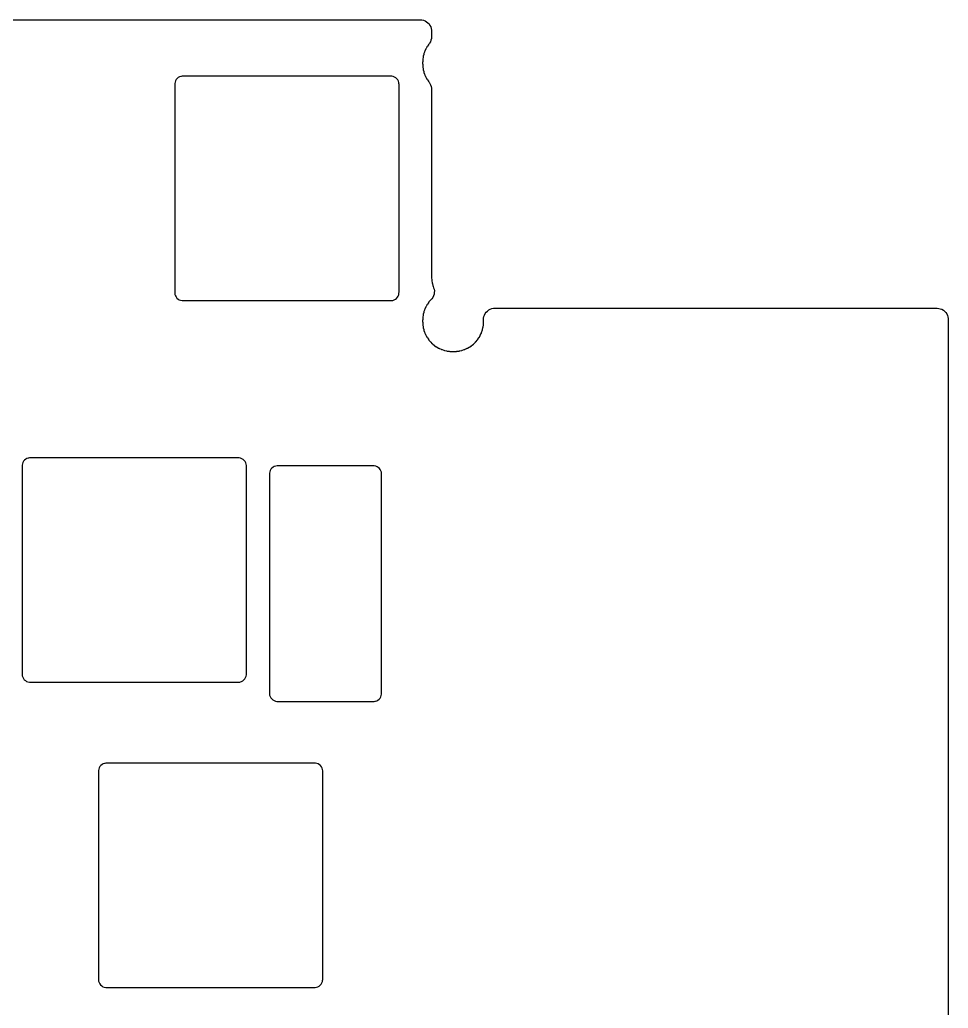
# Model space of a CAD drawing. Header units: millimetres. Extents: x 19 to 338, y -164 to -35.
# Drawn here: x 279.6 to 337.5, y -100.7 to -39 of the extents above; entities that cross this region are included whole.
import ezdxf

# ---------------------------------------------------------------- set-up
doc = ezdxf.new("R2010")
doc.units = ezdxf.units.MM
doc.layers.add('Edge.Cuts', color=254, linetype='CONTINUOUS', true_color=0xd0d2cd)

msp = doc.modelspace()

# ---------------------------------------------------------------- linework, layer by layer
at = {"layer": 'Edge.Cuts', "linetype": 'CONTINUOUS'}
for p, q in [((258.461785, -39), (304.55, -39)), ((304.55, -39), (304.65433, -39.007818)), ((304.65433, -39.007818), (304.756329, -39.031099)), ((304.756329, -39.031099), (304.853719, -39.069322)), ((304.853719, -39.069322), (304.944324, -39.121633)), ((304.944324, -39.121633), (305.026121, -39.186864)), ((305.026121, -39.186864), (305.097282, -39.263557)), ((305.097282, -39.263557), (305.156218, -39.35)), ((305.156218, -39.35), (305.201612, -39.444261)), ((305.201612, -39.444261), (305.23245, -39.544235)), ((305.23245, -39.544235), (305.248043, -39.647689)), ((305.25, -40.070032), (305.242182, -40.174362)), ((305.248043, -39.647689), (305.25, -39.7)), ((305.25, -39.7), (305.25, -40.070032)), ((304.961914, -40.70336), (304.909131, -40.798123)), ((304.970102, -40.689427), (304.961914, -40.70336)), ((304.98591, -40.663896), (304.970102, -40.689427)), ((304.994729, -40.650361), (304.98591, -40.663896)), ((305.056038, -40.560862), (304.994729, -40.650361)), ((305.065472, -40.547751), (305.056038, -40.560862)), ((305.083563, -40.523795), (305.065472, -40.547751)), ((305.098624, -40.504781), (305.083563, -40.523795)), ((305.128367, -40.464356), (305.098218, -40.50446)), ((305.098218, -40.50446), (305.098624, -40.504781)), ((305.180678, -40.373751), (305.128367, -40.464356)), ((305.218901, -40.276361), (305.180678, -40.373751)), ((305.242182, -40.174362), (305.218901, -40.276361)), ((304.729789, -41.325025), (304.727191, -41.34095)), ((304.735309, -41.295498), (304.729789, -41.325025)), ((304.738637, -41.27972), (304.735309, -41.295498)), ((304.763486, -41.174067), (304.738637, -41.27972)), ((304.76754, -41.158457), (304.763486, -41.174067)), ((304.775752, -41.129596), (304.76754, -41.158457)), ((304.780542, -41.114125), (304.775752, -41.129596)), ((304.815008, -41.011291), (304.780542, -41.114125)), ((304.820502, -40.996076), (304.815008, -41.011291)), ((304.831345, -40.968089), (304.820502, -40.996076)), ((304.837529, -40.95316), (304.831345, -40.968089)), ((304.881361, -40.853891), (304.837529, -40.95316)), ((304.888199, -40.839324), (304.881361, -40.853891)), ((304.901591, -40.812428), (304.888199, -40.839324)), ((304.909131, -40.798123), (304.901591, -40.812428)), ((304.700093, -41.657527), (304.700001, -41.665562)), ((304.700001, -41.665562), (304.700001, -41.734436)), ((304.700001, -41.734436), (304.700093, -41.742471)), ((304.700442, -41.642462), (304.700093, -41.657527)), ((304.700093, -41.742471), (304.700442, -41.757536)), ((304.70072, -41.634433), (304.700442, -41.642462)), ((304.700442, -41.757536), (304.70072, -41.765565)), ((304.70645, -41.510495), (304.70072, -41.634433)), ((304.70072, -41.765565), (304.70645, -41.889503)), ((304.707573, -41.494325), (304.70645, -41.510495)), ((304.70645, -41.889503), (304.707573, -41.905673)), ((304.710339, -41.464464), (304.707573, -41.494325)), ((304.707573, -41.905673), (304.710339, -41.935534)), ((304.712201, -41.448418), (304.710339, -41.464464)), ((304.710339, -41.935534), (304.712201, -41.95158)), ((304.727191, -41.34095), (304.712201, -41.448418)), ((289.615602, -42.539175), (289.53035, -42.566877)), ((289.615712, -42.539149), (289.615602, -42.539175)), ((289.619615, -42.538259), (289.615712, -42.539149)), ((289.697149, -42.526878), (289.619615, -42.538259)), ((289.708216, -42.526132), (289.697149, -42.526878)), ((289.741843, -42.525), (289.708216, -42.526132)), ((302.702548, -42.525), (289.741843, -42.525)), ((302.747359, -42.527012), (302.702548, -42.525)), ((302.768174, -42.528885), (302.747359, -42.527012)), ((302.856373, -42.544889), (302.768174, -42.528885)), ((302.940297, -42.576385), (302.856373, -42.544889)), ((304.712201, -41.95158), (304.727191, -42.059048)), ((304.727191, -42.059048), (304.729789, -42.074973)), ((304.729789, -42.074973), (304.735309, -42.1045)), ((304.735309, -42.1045), (304.738637, -42.120278)), ((304.738637, -42.120278), (304.763486, -42.225931)), ((304.763486, -42.225931), (304.76754, -42.241541)), ((304.76754, -42.241541), (304.775752, -42.270402)), ((304.775752, -42.270402), (304.780542, -42.285873)), ((304.780542, -42.285873), (304.815008, -42.388707)), ((304.815008, -42.388707), (304.820502, -42.403922)), ((304.820502, -42.403922), (304.831345, -42.431909)), ((304.831345, -42.431909), (304.837529, -42.446838)), ((304.837529, -42.446838), (304.881361, -42.546107)), ((304.881361, -42.546107), (304.888199, -42.560674)), ((289.227012, -43.002644), (289.225, -43.047452)), ((289.225, -43.047452), (289.225, -56.008157)), ((289.228885, -42.981828), (289.227012, -43.002644)), ((289.244889, -42.893628), (289.228885, -42.981828)), ((289.276384, -42.809704), (289.244889, -42.893628)), ((289.322358, -42.732753), (289.276384, -42.809704)), ((289.381334, -42.665246), (289.322358, -42.732753)), ((289.451415, -42.609356), (289.381334, -42.665246)), ((289.53035, -42.566877), (289.451415, -42.609356)), ((303.017248, -42.622359), (302.940297, -42.576385)), ((303.084754, -42.681335), (303.017248, -42.622359)), ((303.140645, -42.751417), (303.084754, -42.681335)), ((303.183123, -42.830352), (303.140645, -42.751417)), ((303.210825, -42.915604), (303.183123, -42.830352)), ((303.21085, -42.915712), (303.210825, -42.915604)), ((303.21174, -42.919615), (303.21085, -42.915712)), ((303.223118, -42.997101), (303.21174, -42.919615)), ((303.223865, -43.008167), (303.223118, -42.997101)), ((303.225, -43.041842), (303.223865, -43.008167)), ((303.225, -56.002547), (303.225, -43.041842)), ((304.888199, -42.560674), (304.901591, -42.58757)), ((304.901591, -42.58757), (304.909131, -42.601875)), ((304.909131, -42.601875), (304.961914, -42.696638)), ((304.961914, -42.696638), (304.970102, -42.710571)), ((304.970102, -42.710571), (304.98591, -42.736102)), ((304.98591, -42.736102), (304.994729, -42.749637)), ((304.994729, -42.749637), (305.056038, -42.839136)), ((305.056038, -42.839136), (305.065472, -42.852247)), ((305.065472, -42.852247), (305.083563, -42.876203)), ((305.083563, -42.876203), (305.098624, -42.895218)), ((305.098624, -42.895218), (305.097782, -42.895884)), ((305.097782, -42.895884), (305.148539, -42.96699)), ((305.148539, -42.96699), (305.195952, -43.060252)), ((305.195952, -43.060252), (305.228936, -43.159539)), ((305.228936, -43.159539), (305.246754, -43.262632)), ((305.246754, -43.262632), (305.25, -43.329966)), ((305.25, -43.329966), (305.25, -54.992441)), ((305.25, -54.992441), (305.250021, -54.996329)), ((305.250021, -54.996329), (305.250103, -55.003647)), ((305.250103, -55.003647), (305.250169, -55.00757)), ((305.250169, -55.00757), (305.251503, -55.066992)), ((305.251503, -55.066992), (305.251967, -55.078793)), ((305.251967, -55.078793), (305.253193, -55.100623)), ((305.253193, -55.100623), (305.254052, -55.112378)), ((305.254052, -55.112378), (305.265381, -55.238261)), ((305.265381, -55.238261), (305.267139, -55.253872)), ((305.267139, -55.253872), (305.271056, -55.282789)), ((305.271056, -55.282789), (305.27351, -55.298282)), ((305.27351, -55.298282), (305.294727, -55.415198)), ((305.294727, -55.415198), (305.297885, -55.430621)), ((305.297885, -55.430621), (305.304376, -55.459059)), ((305.304376, -55.459059), (305.308201, -55.474238)), ((305.308201, -55.474238), (305.33983, -55.588842)), ((289.225, -56.008157), (289.226132, -56.041788)), ((289.226132, -56.041788), (289.226878, -56.052854)), ((289.226878, -56.052854), (289.238259, -56.130384)), ((289.238259, -56.130384), (289.239149, -56.134287)), ((303.205104, -56.156394), (303.221112, -56.068195)), ((303.221112, -56.068195), (303.222986, -56.047379)), ((303.222986, -56.047379), (303.225, -56.002547)), ((305.33983, -55.588842), (305.34433, -55.603828)), ((305.34433, -55.603828), (305.353345, -55.631575)), ((305.353345, -55.631575), (305.358545, -55.646437)), ((305.358545, -55.646437), (305.3861, -55.719858)), ((305.3861, -55.719858), (305.415438, -55.820282)), ((305.427914, -56.028568), (305.410774, -56.131777)), ((305.415438, -55.820282), (305.429481, -55.923958)), ((305.429481, -55.923958), (305.427914, -56.028568)), ((289.239149, -56.134287), (289.239169, -56.134374)), ((289.239169, -56.134374), (289.266867, -56.219627)), ((289.266867, -56.219627), (289.309342, -56.298564)), ((289.309342, -56.298564), (289.36523, -56.368648)), ((289.36523, -56.368648), (289.432733, -56.427627)), ((289.432733, -56.427627), (289.509683, -56.473605)), ((289.509683, -56.473605), (289.593605, -56.505104)), ((289.593605, -56.505104), (289.681804, -56.521112)), ((289.681804, -56.521112), (289.70262, -56.522986)), ((289.70262, -56.522986), (289.747452, -56.525)), ((289.747452, -56.525), (302.708157, -56.525)), ((302.708157, -56.525), (302.741832, -56.523865)), ((302.741832, -56.523865), (302.752898, -56.523118)), ((302.752898, -56.523118), (302.830384, -56.51174)), ((302.830384, -56.51174), (302.834287, -56.51085)), ((302.834287, -56.51085), (302.834374, -56.51083)), ((302.834374, -56.51083), (302.919627, -56.483132)), ((302.919627, -56.483132), (302.998564, -56.440657)), ((302.998564, -56.440657), (303.068648, -56.384769)), ((303.068648, -56.384769), (303.127627, -56.317266)), ((303.127627, -56.317266), (303.173605, -56.240316)), ((303.173605, -56.240316), (303.205104, -56.156394)), ((305.056038, -56.660862), (304.994729, -56.750361)), ((305.065472, -56.647751), (305.056038, -56.660862)), ((305.083563, -56.623795), (305.065472, -56.647751)), ((305.09358, -56.611148), (305.083563, -56.623795)), ((305.162919, -56.527646), (305.09358, -56.611148)), ((305.173511, -56.515474), (305.162919, -56.527646)), ((305.19376, -56.493262), (305.173511, -56.515474)), ((305.204909, -56.481586), (305.19376, -56.493262)), ((305.225717, -56.460778), (305.204909, -56.481586)), ((305.27142, -56.4104), (305.225717, -56.460778)), ((305.331643, -56.324849), (305.27142, -56.4104)), ((305.378443, -56.231278), (305.331643, -56.324849)), ((305.410774, -56.131777), (305.378443, -56.231278)), ((304.763486, -57.274067), (304.738637, -57.37972)), ((304.76754, -57.258457), (304.763486, -57.274067)), ((304.775752, -57.229596), (304.76754, -57.258457)), ((304.780542, -57.214125), (304.775752, -57.229596)), ((304.815008, -57.111291), (304.780542, -57.214125)), ((304.820502, -57.096076), (304.815008, -57.111291)), ((304.831345, -57.068089), (304.820502, -57.096076)), ((304.837529, -57.05316), (304.831345, -57.068089)), ((304.881361, -56.953891), (304.837529, -57.05316)), ((304.888199, -56.939324), (304.881361, -56.953891)), ((304.901591, -56.912428), (304.888199, -56.939324)), ((304.909131, -56.898123), (304.901591, -56.912428)), ((304.961914, -56.80336), (304.909131, -56.898123)), ((304.970102, -56.789427), (304.961914, -56.80336)), ((304.98591, -56.763896), (304.970102, -56.789427)), ((304.994729, -56.750361), (304.98591, -56.763896)), ((308.554388, -57.425767), (308.602454, -57.33284)), ((308.602454, -57.33284), (308.663833, -57.248115)), ((308.663833, -57.248115), (308.737154, -57.173483)), ((308.737154, -57.173483), (308.820779, -57.110614)), ((308.820779, -57.110614), (308.912841, -57.06091)), ((308.912841, -57.06091), (309.011282, -57.025483)), ((309.011282, -57.025483), (309.113904, -57.005123)), ((309.113904, -57.005123), (309.198435, -57)), ((309.198435, -57), (336.8, -57)), ((336.8, -57), (336.90433, -57.007818)), ((336.90433, -57.007818), (337.006329, -57.031099)), ((337.006329, -57.031099), (337.103719, -57.069322)), ((337.103719, -57.069322), (337.194324, -57.121633)), ((337.194324, -57.121633), (337.276121, -57.186864)), ((337.276121, -57.186864), (337.347282, -57.263557)), ((337.347282, -57.263557), (337.406218, -57.35)), ((337.406218, -57.35), (337.451612, -57.444261)), ((304.700093, -57.757527), (304.700001, -57.765562)), ((304.700001, -57.765562), (304.700001, -57.834435)), ((304.700001, -57.834435), (304.700093, -57.84247)), ((304.700442, -57.742462), (304.700093, -57.757527)), ((304.700093, -57.84247), (304.700442, -57.857535)), ((304.70072, -57.734433), (304.700442, -57.742462)), ((304.700442, -57.857535), (304.70072, -57.865564)), ((304.70645, -57.610495), (304.70072, -57.734433)), ((304.70072, -57.865564), (304.70645, -57.989502)), ((304.707573, -57.594325), (304.70645, -57.610495)), ((304.710339, -57.564464), (304.707573, -57.594325)), ((304.712201, -57.548418), (304.710339, -57.564464)), ((304.727191, -57.44095), (304.712201, -57.548418)), ((304.729789, -57.425025), (304.727191, -57.44095)), ((304.735309, -57.395498), (304.729789, -57.425025)), ((304.738637, -57.37972), (304.735309, -57.395498)), ((308.493547, -57.989525), (308.499277, -57.865607)), ((308.499138, -57.730369), (308.499241, -57.730365)), ((308.499194, -57.731998), (308.499138, -57.730369)), ((308.499184, -57.732366), (308.499194, -57.731998)), ((308.499276, -57.734366), (308.499184, -57.732366)), ((308.499241, -57.730365), (308.50217, -57.627787)), ((308.499558, -57.74251), (308.499276, -57.734366)), ((308.499277, -57.865607), (308.499558, -57.857487)), ((308.499906, -57.757522), (308.499558, -57.74251)), ((308.499558, -57.857487), (308.499906, -57.842475)), ((308.499999, -57.765564), (308.499906, -57.757522)), ((308.499906, -57.842475), (308.499999, -57.834433)), ((308.499999, -57.834433), (308.499999, -57.765564)), ((308.50217, -57.627787), (308.520709, -57.52482)), ((308.520709, -57.52482), (308.554388, -57.425767)), ((337.451612, -57.444261), (337.48245, -57.544235)), ((337.48245, -57.544235), (337.498043, -57.647689)), ((337.498043, -57.647689), (337.5, -57.7)), ((337.5, -57.7), (337.5, -155.090067)), ((304.70645, -57.989502), (304.707573, -58.005672)), ((304.707573, -58.005672), (304.710339, -58.035533)), ((304.710339, -58.035533), (304.712201, -58.051579)), ((304.712201, -58.051579), (304.727191, -58.159047)), ((304.727191, -58.159047), (304.729789, -58.174972)), ((304.729789, -58.174972), (304.735309, -58.204499)), ((304.735309, -58.204499), (304.738637, -58.220277)), ((304.738637, -58.220277), (304.763486, -58.32593)), ((304.763486, -58.32593), (304.76754, -58.34154)), ((304.76754, -58.34154), (304.775752, -58.370401)), ((304.775752, -58.370401), (304.780542, -58.385872)), ((304.780542, -58.385872), (304.815008, -58.488706)), ((304.815008, -58.488706), (304.820502, -58.503921)), ((304.820502, -58.503921), (304.831345, -58.531908)), ((304.831345, -58.531908), (304.837529, -58.546837)), ((304.837529, -58.546837), (304.881361, -58.646106)), ((308.318637, -58.646106), (308.362469, -58.546837)), ((308.362469, -58.546837), (308.368653, -58.531908)), ((308.368653, -58.531908), (308.379496, -58.503921)), ((308.379496, -58.503921), (308.38499, -58.488706)), ((308.38499, -58.488706), (308.419456, -58.385872)), ((308.419456, -58.385872), (308.424246, -58.370401)), ((308.424246, -58.370401), (308.432458, -58.34154)), ((308.432458, -58.34154), (308.436512, -58.32593)), ((308.436512, -58.32593), (308.461361, -58.220277)), ((308.461361, -58.220277), (308.464689, -58.204499)), ((308.464689, -58.204499), (308.470209, -58.174972)), ((308.470209, -58.174972), (308.472807, -58.159047)), ((308.472807, -58.159047), (308.4878, -58.051561)), ((308.4878, -58.051561), (308.489656, -58.035564)), ((308.489656, -58.035564), (308.492428, -58.00565)), ((308.492428, -58.00565), (308.493547, -57.989525)), ((304.881361, -58.646106), (304.888199, -58.660673)), ((304.888199, -58.660673), (304.901591, -58.687569)), ((304.901591, -58.687569), (304.909131, -58.701874)), ((304.909131, -58.701874), (304.961914, -58.796637)), ((304.961914, -58.796637), (304.970102, -58.81057)), ((304.970102, -58.81057), (304.98591, -58.836101)), ((304.98591, -58.836101), (304.994729, -58.849636)), ((304.994729, -58.849636), (305.056038, -58.939135)), ((305.056038, -58.939135), (305.065472, -58.952246)), ((305.065472, -58.952246), (305.083563, -58.976202)), ((305.083563, -58.976202), (305.09358, -58.988849)), ((305.09358, -58.988849), (305.162919, -59.072351)), ((305.162919, -59.072351), (305.173511, -59.084523)), ((305.173511, -59.084523), (305.19376, -59.106735)), ((305.19376, -59.106735), (305.204883, -59.118384)), ((305.204883, -59.118384), (305.281613, -59.195114)), ((305.281613, -59.195114), (305.293262, -59.206237)), ((305.293262, -59.206237), (305.315474, -59.226486)), ((307.884524, -59.226486), (307.906736, -59.206237)), ((307.906736, -59.206237), (307.918385, -59.195114)), ((307.918385, -59.195114), (307.995115, -59.118384)), ((307.995115, -59.118384), (308.006238, -59.106735)), ((308.006238, -59.106735), (308.026487, -59.084523)), ((308.026487, -59.084523), (308.037079, -59.072351)), ((308.037079, -59.072351), (308.106418, -58.988849)), ((308.106418, -58.988849), (308.116435, -58.976202)), ((308.116435, -58.976202), (308.134526, -58.952246)), ((308.134526, -58.952246), (308.14396, -58.939135)), ((308.14396, -58.939135), (308.205269, -58.849636)), ((308.205269, -58.849636), (308.214088, -58.836101)), ((308.214088, -58.836101), (308.229896, -58.81057)), ((308.229896, -58.81057), (308.238084, -58.796637)), ((308.238084, -58.796637), (308.290867, -58.701874)), ((308.290867, -58.701874), (308.298407, -58.687569)), ((308.298407, -58.687569), (308.311799, -58.660673)), ((308.311799, -58.660673), (308.318637, -58.646106)), ((305.315474, -59.226486), (305.327646, -59.237078)), ((305.327646, -59.237078), (305.411148, -59.306417)), ((305.411148, -59.306417), (305.423795, -59.316434)), ((305.423795, -59.316434), (305.447751, -59.334525)), ((305.447751, -59.334525), (305.460862, -59.343959)), ((305.460862, -59.343959), (305.550361, -59.405268)), ((305.550361, -59.405268), (305.563896, -59.414087)), ((305.563896, -59.414087), (305.589427, -59.429895)), ((305.589427, -59.429895), (305.60336, -59.438083)), ((305.60336, -59.438083), (305.698123, -59.490866)), ((305.698123, -59.490866), (305.712428, -59.498406)), ((305.712428, -59.498406), (305.739324, -59.511798)), ((305.739324, -59.511798), (305.753891, -59.518636)), ((305.753891, -59.518636), (305.85316, -59.562468)), ((305.85316, -59.562468), (305.868089, -59.568652)), ((305.868089, -59.568652), (305.896076, -59.579495)), ((305.896076, -59.579495), (305.911291, -59.584989)), ((305.911291, -59.584989), (306.014125, -59.619455)), ((306.014125, -59.619455), (306.029596, -59.624245)), ((306.029596, -59.624245), (306.058457, -59.632457)), ((306.058457, -59.632457), (306.074067, -59.636511)), ((306.074067, -59.636511), (306.17972, -59.66136)), ((306.17972, -59.66136), (306.195498, -59.664688)), ((306.195498, -59.664688), (306.225025, -59.670208)), ((306.225025, -59.670208), (306.24095, -59.672806)), ((306.24095, -59.672806), (306.348436, -59.687799)), ((306.348436, -59.687799), (306.364433, -59.689655)), ((306.364433, -59.689655), (306.394347, -59.692427)), ((306.394347, -59.692427), (306.410472, -59.693546)), ((306.410472, -59.693546), (306.53439, -59.699276)), ((306.53439, -59.699276), (306.54251, -59.699557)), ((306.54251, -59.699557), (306.557522, -59.699905)), ((306.557522, -59.699905), (306.565564, -59.699998)), ((306.565564, -59.699998), (306.634436, -59.699998)), ((306.634436, -59.699998), (306.642477, -59.699905)), ((306.642477, -59.699905), (306.657489, -59.699557)), ((306.657489, -59.699557), (306.665609, -59.699276)), ((306.665609, -59.699276), (306.789526, -59.693546)), ((306.789526, -59.693546), (306.805651, -59.692427)), ((306.805651, -59.692427), (306.835565, -59.689655)), ((306.835565, -59.689655), (306.851562, -59.687799)), ((306.851562, -59.687799), (306.959048, -59.672806)), ((306.959048, -59.672806), (306.974973, -59.670208)), ((306.974973, -59.670208), (307.0045, -59.664688)), ((307.0045, -59.664688), (307.020278, -59.66136)), ((307.020278, -59.66136), (307.125931, -59.636511)), ((307.125931, -59.636511), (307.141541, -59.632457)), ((307.141541, -59.632457), (307.170402, -59.624245)), ((307.170402, -59.624245), (307.185873, -59.619455)), ((307.185873, -59.619455), (307.288707, -59.584989)), ((307.288707, -59.584989), (307.303922, -59.579495)), ((307.303922, -59.579495), (307.331909, -59.568652)), ((307.331909, -59.568652), (307.346838, -59.562468)), ((307.346838, -59.562468), (307.446107, -59.518636)), ((307.446107, -59.518636), (307.460674, -59.511798)), ((307.460674, -59.511798), (307.48757, -59.498406)), ((307.48757, -59.498406), (307.501875, -59.490866)), ((307.501875, -59.490866), (307.596638, -59.438083)), ((307.596638, -59.438083), (307.610571, -59.429895)), ((307.610571, -59.429895), (307.636102, -59.414087)), ((307.636102, -59.414087), (307.649637, -59.405268)), ((307.649637, -59.405268), (307.739136, -59.343959)), ((307.739136, -59.343959), (307.752247, -59.334525)), ((307.752247, -59.334525), (307.776203, -59.316434)), ((307.776203, -59.316434), (307.78885, -59.306417)), ((307.78885, -59.306417), (307.872352, -59.237078)), ((307.872352, -59.237078), (307.884524, -59.226486)), ((279.797358, -66.545752), (279.751384, -66.622703)), ((279.856334, -66.478245), (279.797358, -66.545752)), ((279.926415, -66.422355), (279.856334, -66.478245)), ((280.00535, -66.379876), (279.926415, -66.422355)), ((280.090602, -66.352174), (280.00535, -66.379876)), ((280.090712, -66.352148), (280.090602, -66.352174)), ((280.094615, -66.351258), (280.090712, -66.352148)), ((280.172149, -66.339877), (280.094615, -66.351258)), ((280.183216, -66.339131), (280.172149, -66.339877)), ((280.216843, -66.337999), (280.183216, -66.339131)), ((293.177548, -66.337999), (280.216843, -66.337999)), ((293.222359, -66.340011), (293.177548, -66.337999)), ((293.243174, -66.341884), (293.222359, -66.340011)), ((293.331373, -66.357888), (293.243174, -66.341884)), ((293.415297, -66.389384), (293.331373, -66.357888)), ((293.492248, -66.435358), (293.415297, -66.389384)), ((293.559754, -66.494334), (293.492248, -66.435358)), ((293.615645, -66.564416), (293.559754, -66.494334)), ((293.658123, -66.643351), (293.615645, -66.564416)), ((279.702012, -66.815643), (279.7, -66.860451)), ((279.7, -66.860451), (279.7, -79.821157)), ((279.703885, -66.794827), (279.702012, -66.815643)), ((279.719889, -66.706627), (279.703885, -66.794827)), ((279.751384, -66.622703), (279.719889, -66.706627)), ((293.685825, -66.728603), (293.658123, -66.643351)), ((293.68585, -66.728711), (293.685825, -66.728603)), ((293.68674, -66.732614), (293.68585, -66.728711)), ((293.698118, -66.8101), (293.68674, -66.732614)), ((293.698865, -66.821166), (293.698118, -66.8101)), ((293.7, -66.854841), (293.698865, -66.821166)), ((293.7, -79.815547), (293.7, -66.854841)), ((295.157889, -67.206627), (295.141885, -67.294827)), ((295.189384, -67.122703), (295.157889, -67.206627)), ((295.235358, -67.045752), (295.189384, -67.122703)), ((295.294334, -66.978245), (295.235358, -67.045752)), ((295.364415, -66.922355), (295.294334, -66.978245)), ((295.44335, -66.879876), (295.364415, -66.922355)), ((295.528602, -66.852174), (295.44335, -66.879876)), ((295.528712, -66.852148), (295.528602, -66.852174)), ((295.532615, -66.851258), (295.528712, -66.852148)), ((295.610149, -66.839877), (295.532615, -66.851258)), ((295.621216, -66.839131), (295.610149, -66.839877)), ((295.654843, -66.837999), (295.621216, -66.839131)), ((301.615548, -66.837999), (295.654843, -66.837999)), ((301.660359, -66.840011), (301.615548, -66.837999)), ((301.681174, -66.841884), (301.660359, -66.840011)), ((301.769373, -66.857888), (301.681174, -66.841884)), ((301.853297, -66.889384), (301.769373, -66.857888)), ((301.930248, -66.935358), (301.853297, -66.889384)), ((301.997754, -66.994334), (301.930248, -66.935358)), ((302.053645, -67.064416), (301.997754, -66.994334)), ((302.096123, -67.143351), (302.053645, -67.064416)), ((302.123825, -67.228603), (302.096123, -67.143351)), ((302.12385, -67.228711), (302.123825, -67.228603)), ((302.12474, -67.232614), (302.12385, -67.228711)), ((302.136118, -67.3101), (302.12474, -67.232614)), ((295.140012, -67.315643), (295.138, -67.360451)), ((295.138, -67.360451), (295.138, -81.021157)), ((295.141885, -67.294827), (295.140012, -67.315643)), ((302.136865, -67.321166), (302.136118, -67.3101)), ((302.138, -67.354841), (302.136865, -67.321166)), ((302.138, -81.015547), (302.138, -67.354841)), ((279.7, -79.821157), (279.701132, -79.854788)), ((279.701132, -79.854788), (279.701878, -79.865854)), ((279.701878, -79.865854), (279.713259, -79.943384)), ((279.713259, -79.943384), (279.714149, -79.947287)), ((279.714149, -79.947287), (279.714169, -79.947374)), ((279.714169, -79.947374), (279.741867, -80.032627)), ((279.741867, -80.032627), (279.784342, -80.111564)), ((279.784342, -80.111564), (279.84023, -80.181648)), ((279.84023, -80.181648), (279.907733, -80.240627)), ((293.543648, -80.197769), (293.602627, -80.130266)), ((293.602627, -80.130266), (293.648605, -80.053316)), ((293.648605, -80.053316), (293.680104, -79.969394)), ((293.680104, -79.969394), (293.696112, -79.881195)), ((293.696112, -79.881195), (293.697986, -79.860379)), ((293.697986, -79.860379), (293.7, -79.815547)), ((279.907733, -80.240627), (279.984683, -80.286605)), ((279.984683, -80.286605), (280.068605, -80.318104)), ((280.068605, -80.318104), (280.156804, -80.334112)), ((280.156804, -80.334112), (280.17762, -80.335986)), ((280.17762, -80.335986), (280.222452, -80.338)), ((280.222452, -80.338), (293.183157, -80.338)), ((293.183157, -80.338), (293.216832, -80.336865)), ((293.216832, -80.336865), (293.227898, -80.336118)), ((293.227898, -80.336118), (293.305384, -80.32474)), ((293.305384, -80.32474), (293.309287, -80.32385)), ((293.309287, -80.32385), (293.309374, -80.32383)), ((293.309374, -80.32383), (293.394627, -80.296132)), ((293.394627, -80.296132), (293.473564, -80.253657)), ((293.473564, -80.253657), (293.543648, -80.197769)), ((295.138, -81.021157), (295.139132, -81.054788)), ((295.139132, -81.054788), (295.139878, -81.065854)), ((295.139878, -81.065854), (295.151259, -81.143384)), ((295.151259, -81.143384), (295.152149, -81.147287)), ((295.152149, -81.147287), (295.152169, -81.147374)), ((295.152169, -81.147374), (295.179867, -81.232627)), ((295.179867, -81.232627), (295.222342, -81.311564)), ((295.222342, -81.311564), (295.27823, -81.381648)), ((295.27823, -81.381648), (295.345733, -81.440627)), ((301.911564, -81.453657), (301.981648, -81.397769)), ((301.981648, -81.397769), (302.040627, -81.330266)), ((302.040627, -81.330266), (302.086605, -81.253316)), ((302.086605, -81.253316), (302.118104, -81.169394)), ((302.118104, -81.169394), (302.134112, -81.081195)), ((302.134112, -81.081195), (302.135986, -81.060379)), ((302.135986, -81.060379), (302.138, -81.015547)), ((295.345733, -81.440627), (295.422683, -81.486605)), ((295.422683, -81.486605), (295.506605, -81.518104)), ((295.506605, -81.518104), (295.594804, -81.534112)), ((295.594804, -81.534112), (295.61562, -81.535986)), ((295.61562, -81.535986), (295.660452, -81.538)), ((295.660452, -81.538), (301.621157, -81.538)), ((301.621157, -81.538), (301.654832, -81.536865)), ((301.654832, -81.536865), (301.665898, -81.536118)), ((301.665898, -81.536118), (301.743384, -81.52474)), ((301.743384, -81.52474), (301.747287, -81.52385)), ((301.747287, -81.52385), (301.747374, -81.52383)), ((301.747374, -81.52383), (301.832627, -81.496132)), ((301.832627, -81.496132), (301.911564, -81.453657)), ((284.514384, -85.672704), (284.482889, -85.756628)), ((284.560358, -85.595753), (284.514384, -85.672704)), ((284.619334, -85.528246), (284.560358, -85.595753)), ((284.689415, -85.472356), (284.619334, -85.528246)), ((284.76835, -85.429877), (284.689415, -85.472356)), ((284.853602, -85.402175), (284.76835, -85.429877)), ((284.853712, -85.402149), (284.853602, -85.402175)), ((284.857615, -85.401259), (284.853712, -85.402149)), ((284.935149, -85.389878), (284.857615, -85.401259)), ((284.946216, -85.389132), (284.935149, -85.389878)), ((284.979843, -85.388), (284.946216, -85.389132)), ((297.940548, -85.388), (284.979843, -85.388)), ((297.985359, -85.390012), (297.940548, -85.388)), ((298.006174, -85.391885), (297.985359, -85.390012)), ((298.094373, -85.407889), (298.006174, -85.391885)), ((298.178297, -85.439385), (298.094373, -85.407889)), ((298.255248, -85.485359), (298.178297, -85.439385)), ((298.322754, -85.544335), (298.255248, -85.485359)), ((298.378645, -85.614417), (298.322754, -85.544335)), ((298.421123, -85.693352), (298.378645, -85.614417)), ((298.448825, -85.778604), (298.421123, -85.693352)), ((284.465012, -85.865644), (284.463, -85.910452)), ((284.463, -85.910452), (284.463, -98.871157)), ((284.466885, -85.844828), (284.465012, -85.865644)), ((284.482889, -85.756628), (284.466885, -85.844828)), ((298.44885, -85.778712), (298.448825, -85.778604)), ((298.44974, -85.782615), (298.44885, -85.778712)), ((298.461118, -85.860101), (298.44974, -85.782615)), ((298.461865, -85.871167), (298.461118, -85.860101)), ((298.463, -85.904842), (298.461865, -85.871167)), ((298.463, -98.865547), (298.463, -85.904842)), ((284.463, -98.871157), (284.464132, -98.904788)), ((284.464132, -98.904788), (284.464878, -98.915854)), ((284.464878, -98.915854), (284.476259, -98.993384)), ((284.476259, -98.993384), (284.477149, -98.997287)), ((284.477149, -98.997287), (284.477169, -98.997374)), ((284.477169, -98.997374), (284.504867, -99.082627)), ((284.504867, -99.082627), (284.547342, -99.161564)), ((284.547342, -99.161564), (284.60323, -99.231648)), ((284.60323, -99.231648), (284.670733, -99.290627)), ((284.670733, -99.290627), (284.747683, -99.336605)), ((298.157627, -99.346132), (298.236564, -99.303657)), ((298.236564, -99.303657), (298.306648, -99.247769)), ((298.306648, -99.247769), (298.365627, -99.180266)), ((298.365627, -99.180266), (298.411605, -99.103316)), ((298.411605, -99.103316), (298.443104, -99.019394)), ((298.443104, -99.019394), (298.459112, -98.931195)), ((298.459112, -98.931195), (298.460986, -98.910379)), ((298.460986, -98.910379), (298.463, -98.865547)), ((284.747683, -99.336605), (284.831605, -99.368104)), ((284.831605, -99.368104), (284.919804, -99.384112)), ((284.919804, -99.384112), (284.94062, -99.385986)), ((284.94062, -99.385986), (284.985452, -99.388)), ((284.985452, -99.388), (297.946157, -99.388)), ((297.946157, -99.388), (297.979832, -99.386865)), ((297.979832, -99.386865), (297.990898, -99.386118)), ((297.990898, -99.386118), (298.068384, -99.37474)), ((298.068384, -99.37474), (298.072287, -99.37385)), ((298.072287, -99.37385), (298.072374, -99.37383)), ((298.072374, -99.37383), (298.157627, -99.346132))]:
    msp.add_line(p, q, dxfattribs=at)

doc.saveas('drawing.dxf')
